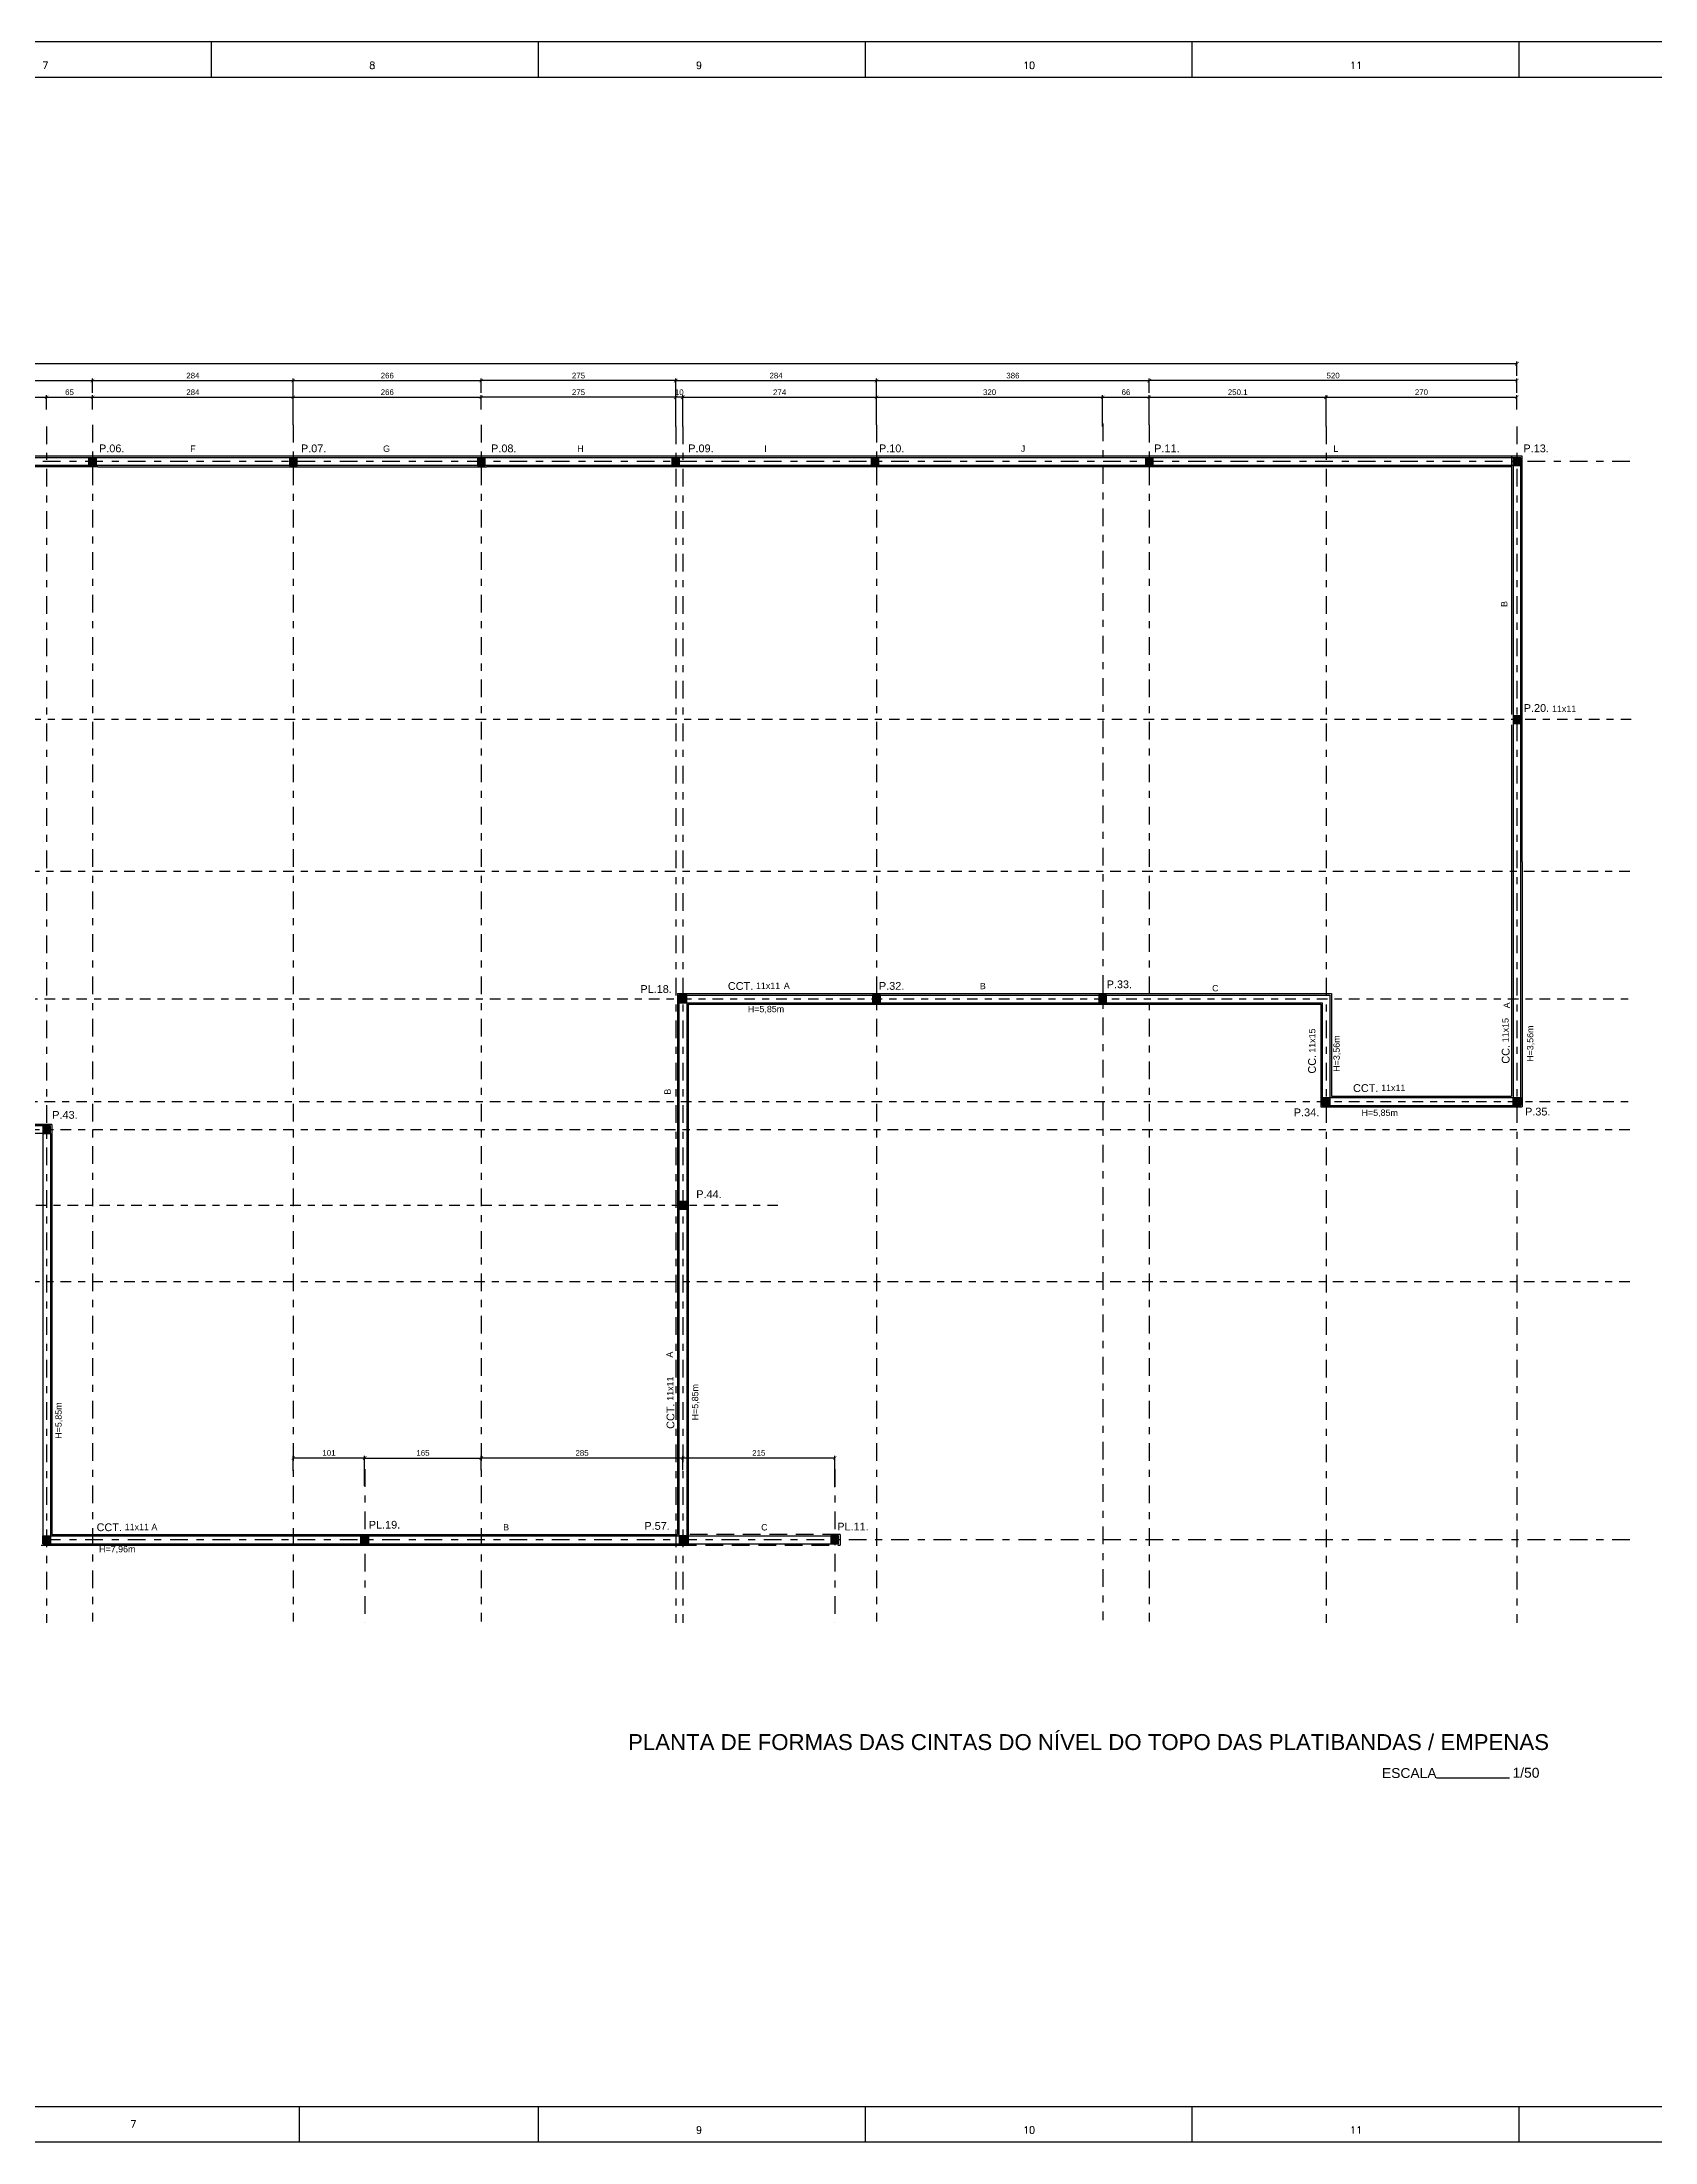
# Model space of a CAD drawing. Header units: millimetres. Extents: x 3659 to 4048, y 1324 to 1399.
# Drawn here: x 3925.89 to 3948.71, y 1360.95 to 1390.65 of the extents above; entities that cross this region are included whole.
import ezdxf
from ezdxf.enums import TextEntityAlignment as Align

# ---------------------------------------------------------------- set-up
doc = ezdxf.new("R2010")
doc.units = ezdxf.units.MM
for name, pattern in [('CENTER', [2, 1.25, -0.25, 0.25, -0.25]), ('DASHDOT', [1, 0.5, -0.25, 0, -0.25]), ('HIDDEN', [0.375, 0.25, -0.125])]:
    doc.linetypes.add(name, pattern=pattern)
for name, color, linetype in [('eixo', 1, 'CENTER'), ('Forma', 2, 'Continuous'), ('Hachura', 1, 'Continuous'), ('MATRIZ', 8, 'Continuous'), ('Moldura', 2, 'Continuous'), ('PILAR', 5, 'Continuous'), ('textcyan', 4, 'Continuous'), ('Texto 1', 2, 'Continuous'), ('Textos', 7, 'Continuous')]:
    doc.layers.add(name, color=color, linetype=linetype)
doc.styles.add('maloca 1', font='romans.shx')
doc.styles.add('ROMANS', font='arial.ttf')
doc.dimstyles.new('ESC-50JR', dxfattribs={"dimtxt": 0.1, "dimasz": 0.05, "dimexe": 0.03, "dimexo": 0, "dimgap": 0.03, "dimtad": 1, "dimlfac": 100, "dimdsep": 46, "dimtxsty": 'ROMANS', "dimblk1": 'DOTSMALL', "dimblk2": 'DOTSMALL', "dimsah": 1, "dimcen": 0.09, "dimclrd": 1, "dimclre": 1, "dimclrt": 2, "dimadec": 0, "dimazin": 0, "dimtfac": 1, "dimtdec": 4, "dimtmove": 0, "dimatfit": 3, "dimldrblk": 'DOTSMALL', "dimfxl": 0, "dimtolj": 1, "dimtzin": 0, "dimarcsym": 0})

# ---------------------------------------------------------------- blocks, each defined once
blk = doc.blocks.new('_ArchTick')
at = {"color": 0, "linetype": 'ByBlock', "const_width": 0.15}
blk.add_lwpolyline([(-0.5, -0.5), (0.5, 0.5)], dxfattribs=at)
blk = doc.blocks.new('*D250')
at = {"color": 1, "lineweight": -2, "transparency": 16777216}
for p, q in [((3925.955, 1385.451), (3925.955, 1385.654)), ((3925.955, 1385.624), (3926.605, 1385.624)), ((3926.605, 1385.451), (3926.605, 1385.654))]:
    blk.add_line(p, q, dxfattribs=at)
at = {"layer": 'DEFPOINTS', "color": 0, "transparency": 16777216}
for p in [(3926.605, 1385.624), (3925.955, 1385.451), (3926.605, 1385.451)]:
    blk.add_point(p, dxfattribs=at)
at = {"color": 1, "lineweight": -2, "transparency": 16777216, "xscale": 0.05, "yscale": 0.05, "zscale": 0.05, "rotation": 180}
blk.add_blockref('_ArchTick', (3925.955, 1385.624), dxfattribs=at)
at = {"color": 1, "lineweight": -2, "transparency": 16777216, "xscale": 0.05, "yscale": 0.05, "zscale": 0.05}
blk.add_blockref('_ArchTick', (3926.605, 1385.624), dxfattribs=at)
at = {"color": 2, "transparency": 16777216, "insert": (3926.28, 1385.695), "char_height": 0.08, "attachment_point": 5, "style": 'ROMANS'}
blk.add_mtext('\\A1;65', dxfattribs=at)
blk = doc.blocks.new('_DOTSMALL')
at = {"color": 0, "linetype": 'ByBlock', "const_width": 0.5}
blk.add_lwpolyline([(-0.0625, 0, 1), (0.0625, 0, 1)], format="xyb", close=True, dxfattribs=at)
blk = doc.blocks.new('*D251')
at = {"color": 1, "lineweight": -2, "transparency": 16777216}
for p, q in [((3926.605, 1385.451), (3926.605, 1385.654)), ((3926.605, 1385.624), (3929.445, 1385.624)), ((3929.445, 1385.443), (3929.445, 1385.654))]:
    blk.add_line(p, q, dxfattribs=at)
at = {"layer": 'DEFPOINTS', "color": 0, "transparency": 16777216}
for p in [(3929.445, 1385.624), (3926.605, 1385.451), (3929.445, 1385.443)]:
    blk.add_point(p, dxfattribs=at)
at = {"color": 1, "lineweight": -2, "transparency": 16777216, "xscale": 0.05, "yscale": 0.05, "zscale": 0.05, "rotation": 180}
blk.add_blockref('_ArchTick', (3926.605, 1385.624), dxfattribs=at)
at = {"color": 1, "lineweight": -2, "transparency": 16777216, "xscale": 0.05, "yscale": 0.05, "zscale": 0.05}
blk.add_blockref('_ArchTick', (3929.445, 1385.624), dxfattribs=at)
at = {"color": 2, "transparency": 16777216, "insert": (3928.025, 1385.695), "char_height": 0.08, "attachment_point": 5, "style": 'ROMANS'}
blk.add_mtext('\\A1;284', dxfattribs=at)
blk = doc.blocks.new('*D252')
at = {"color": 1, "lineweight": -2, "transparency": 16777216}
for p, q in [((3929.445, 1385.232), (3929.445, 1385.654)), ((3929.445, 1385.624), (3932.105, 1385.624)), ((3932.105, 1385.451), (3932.105, 1385.654))]:
    blk.add_line(p, q, dxfattribs=at)
at = {"layer": 'DEFPOINTS', "color": 0, "transparency": 16777216}
for p in [(3932.105, 1385.624), (3929.445, 1385.232), (3932.105, 1385.451)]:
    blk.add_point(p, dxfattribs=at)
at = {"color": 1, "lineweight": -2, "transparency": 16777216, "xscale": 0.05, "yscale": 0.05, "zscale": 0.05, "rotation": 180}
blk.add_blockref('_ArchTick', (3929.445, 1385.624), dxfattribs=at)
at = {"color": 1, "lineweight": -2, "transparency": 16777216, "xscale": 0.05, "yscale": 0.05, "zscale": 0.05}
blk.add_blockref('_ArchTick', (3932.105, 1385.624), dxfattribs=at)
at = {"color": 2, "transparency": 16777216, "insert": (3930.775, 1385.695), "char_height": 0.08, "attachment_point": 5, "style": 'ROMANS'}
blk.add_mtext('\\A1;266', dxfattribs=at)
blk = doc.blocks.new('*D253')
at = {"color": 1, "lineweight": -2, "transparency": 16777216}
for p, q in [((3932.105, 1385.451), (3932.105, 1385.654)), ((3934.855, 1385.624), (3932.105, 1385.624)), ((3934.855, 1385.212), (3934.855, 1385.654))]:
    blk.add_line(p, q, dxfattribs=at)
at = {"layer": 'DEFPOINTS', "color": 0, "transparency": 16777216}
for p in [(3932.105, 1385.624), (3932.105, 1385.451), (3934.855, 1385.212)]:
    blk.add_point(p, dxfattribs=at)
at = {"color": 1, "lineweight": -2, "transparency": 16777216, "xscale": 0.05, "yscale": 0.05, "zscale": 0.05, "rotation": 180}
blk.add_blockref('_ArchTick', (3932.105, 1385.624), dxfattribs=at)
at = {"color": 1, "lineweight": -2, "transparency": 16777216, "xscale": 0.05, "yscale": 0.05, "zscale": 0.05}
blk.add_blockref('_ArchTick', (3934.855, 1385.624), dxfattribs=at)
at = {"color": 2, "transparency": 16777216, "insert": (3933.48, 1385.695), "char_height": 0.08, "attachment_point": 5, "style": 'ROMANS'}
blk.add_mtext('\\A1;275', dxfattribs=at)
blk = doc.blocks.new('*D254')
at = {"color": 1, "lineweight": -2, "transparency": 16777216}
for p, q in [((3934.855, 1385.451), (3934.855, 1385.654)), ((3934.955, 1385.624), (3934.855, 1385.624)), ((3934.955, 1385.212), (3934.955, 1385.654))]:
    blk.add_line(p, q, dxfattribs=at)
at = {"layer": 'DEFPOINTS', "color": 0, "transparency": 16777216}
for p in [(3934.855, 1385.624), (3934.855, 1385.451), (3934.955, 1385.212)]:
    blk.add_point(p, dxfattribs=at)
at = {"color": 1, "lineweight": -2, "transparency": 16777216, "xscale": 0.05, "yscale": 0.05, "zscale": 0.05, "rotation": 180}
blk.add_blockref('_ArchTick', (3934.855, 1385.624), dxfattribs=at)
at = {"color": 1, "lineweight": -2, "transparency": 16777216, "xscale": 0.05, "yscale": 0.05, "zscale": 0.05}
blk.add_blockref('_ArchTick', (3934.955, 1385.624), dxfattribs=at)
at = {"color": 2, "transparency": 16777216, "insert": (3934.905, 1385.695), "char_height": 0.08, "attachment_point": 5, "style": 'ROMANS'}
blk.add_mtext('\\A1;10', dxfattribs=at)
blk = doc.blocks.new('*D255')
at = {"color": 1, "lineweight": -2, "transparency": 16777216}
for p, q in [((3940.895, 1385.212), (3940.895, 1385.654)), ((3940.895, 1385.624), (3941.555, 1385.624)), ((3941.555, 1385.451), (3941.555, 1385.654))]:
    blk.add_line(p, q, dxfattribs=at)
at = {"layer": 'DEFPOINTS', "color": 0, "transparency": 16777216}
for p in [(3941.555, 1385.624), (3940.895, 1385.212), (3941.555, 1385.451)]:
    blk.add_point(p, dxfattribs=at)
at = {"color": 1, "lineweight": -2, "transparency": 16777216, "xscale": 0.05, "yscale": 0.05, "zscale": 0.05, "rotation": 180}
blk.add_blockref('_ArchTick', (3940.895, 1385.624), dxfattribs=at)
at = {"color": 1, "lineweight": -2, "transparency": 16777216, "xscale": 0.05, "yscale": 0.05, "zscale": 0.05}
blk.add_blockref('_ArchTick', (3941.555, 1385.624), dxfattribs=at)
at = {"color": 2, "transparency": 16777216, "insert": (3941.225, 1385.695), "char_height": 0.08, "attachment_point": 5, "style": 'ROMANS'}
blk.add_mtext('\\A1;66', dxfattribs=at)
blk = doc.blocks.new('*D256')
at = {"color": 1, "lineweight": -2, "transparency": 16777216}
for p, q in [((3944.055, 1385.212), (3944.055, 1385.654)), ((3944.055, 1385.624), (3946.755, 1385.624)), ((3946.755, 1385.451), (3946.755, 1385.654))]:
    blk.add_line(p, q, dxfattribs=at)
at = {"layer": 'DEFPOINTS', "color": 0, "transparency": 16777216}
for p in [(3946.755, 1385.624), (3944.055, 1385.212), (3946.755, 1385.451)]:
    blk.add_point(p, dxfattribs=at)
at = {"color": 1, "lineweight": -2, "transparency": 16777216, "xscale": 0.05, "yscale": 0.05, "zscale": 0.05, "rotation": 180}
blk.add_blockref('_ArchTick', (3944.055, 1385.624), dxfattribs=at)
at = {"color": 1, "lineweight": -2, "transparency": 16777216, "xscale": 0.05, "yscale": 0.05, "zscale": 0.05}
blk.add_blockref('_ArchTick', (3946.755, 1385.624), dxfattribs=at)
at = {"color": 2, "transparency": 16777216, "insert": (3945.405, 1385.695), "char_height": 0.08, "attachment_point": 5, "style": 'ROMANS'}
blk.add_mtext('\\A1;270', dxfattribs=at)
blk = doc.blocks.new('*D257')
at = {"color": 1, "lineweight": -2, "transparency": 16777216}
for p, q in [((3934.955, 1385.433), (3934.955, 1385.654)), ((3934.955, 1385.624), (3937.695, 1385.624)), ((3937.695, 1385.232), (3937.695, 1385.654))]:
    blk.add_line(p, q, dxfattribs=at)
at = {"layer": 'DEFPOINTS', "color": 0, "transparency": 16777216}
for p in [(3937.695, 1385.624), (3934.955, 1385.433), (3937.695, 1385.232)]:
    blk.add_point(p, dxfattribs=at)
at = {"color": 1, "lineweight": -2, "transparency": 16777216, "xscale": 0.05, "yscale": 0.05, "zscale": 0.05, "rotation": 180}
blk.add_blockref('_ArchTick', (3934.955, 1385.624), dxfattribs=at)
at = {"color": 1, "lineweight": -2, "transparency": 16777216, "xscale": 0.05, "yscale": 0.05, "zscale": 0.05}
blk.add_blockref('_ArchTick', (3937.695, 1385.624), dxfattribs=at)
at = {"color": 2, "transparency": 16777216, "insert": (3936.325, 1385.694), "char_height": 0.08, "attachment_point": 5, "style": 'ROMANS'}
blk.add_mtext('\\A1;274', dxfattribs=at)
blk = doc.blocks.new('*D259')
at = {"color": 1, "lineweight": -2, "transparency": 16777216}
for p, q in [((3941.555, 1385.686), (3941.555, 1385.889)), ((3946.755, 1385.859), (3941.555, 1385.859)), ((3946.755, 1385.686), (3946.755, 1385.889))]:
    blk.add_line(p, q, dxfattribs=at)
at = {"layer": 'DEFPOINTS', "color": 0, "transparency": 16777216}
for p in [(3941.555, 1385.859), (3941.555, 1385.686), (3946.755, 1385.686)]:
    blk.add_point(p, dxfattribs=at)
at = {"color": 1, "lineweight": -2, "transparency": 16777216, "xscale": 0.05, "yscale": 0.05, "zscale": 0.05, "rotation": 180}
blk.add_blockref('_ArchTick', (3941.555, 1385.859), dxfattribs=at)
at = {"color": 1, "lineweight": -2, "transparency": 16777216, "xscale": 0.05, "yscale": 0.05, "zscale": 0.05}
blk.add_blockref('_ArchTick', (3946.755, 1385.859), dxfattribs=at)
at = {"color": 2, "transparency": 16777216, "insert": (3944.155, 1385.93), "char_height": 0.08, "attachment_point": 5, "style": 'ROMANS'}
blk.add_mtext('\\A1;520', dxfattribs=at)
blk = doc.blocks.new('*D269')
at = {"color": 1, "lineweight": -2, "transparency": 16777216}
for p, q in [((3941.555, 1385.232), (3941.555, 1385.654)), ((3941.555, 1385.624), (3944.055, 1385.624)), ((3944.055, 1385.451), (3944.055, 1385.654))]:
    blk.add_line(p, q, dxfattribs=at)
at = {"layer": 'DEFPOINTS', "color": 0, "transparency": 16777216}
for p in [(3944.055, 1385.624), (3941.555, 1385.232), (3944.055, 1385.451)]:
    blk.add_point(p, dxfattribs=at)
at = {"color": 1, "lineweight": -2, "transparency": 16777216, "xscale": 0.05, "yscale": 0.05, "zscale": 0.05, "rotation": 180}
blk.add_blockref('_ArchTick', (3941.555, 1385.624), dxfattribs=at)
at = {"color": 1, "lineweight": -2, "transparency": 16777216, "xscale": 0.05, "yscale": 0.05, "zscale": 0.05}
blk.add_blockref('_ArchTick', (3944.055, 1385.624), dxfattribs=at)
at = {"color": 2, "transparency": 16777216, "insert": (3942.805, 1385.695), "char_height": 0.08, "attachment_point": 5, "style": 'ROMANS'}
blk.add_mtext('\\A1;250.1', dxfattribs=at)
blk = doc.blocks.new('*D270')
at = {"color": 1, "lineweight": -2, "transparency": 16777216}
for p, q in [((3937.695, 1385.232), (3937.695, 1385.654)), ((3937.695, 1385.624), (3940.895, 1385.624)), ((3940.895, 1385.451), (3940.895, 1385.654))]:
    blk.add_line(p, q, dxfattribs=at)
at = {"layer": 'DEFPOINTS', "color": 0, "transparency": 16777216}
for p in [(3940.895, 1385.624), (3937.695, 1385.232), (3940.895, 1385.451)]:
    blk.add_point(p, dxfattribs=at)
at = {"color": 1, "lineweight": -2, "transparency": 16777216, "xscale": 0.05, "yscale": 0.05, "zscale": 0.05, "rotation": 180}
blk.add_blockref('_ArchTick', (3937.695, 1385.624), dxfattribs=at)
at = {"color": 1, "lineweight": -2, "transparency": 16777216, "xscale": 0.05, "yscale": 0.05, "zscale": 0.05}
blk.add_blockref('_ArchTick', (3940.895, 1385.624), dxfattribs=at)
at = {"color": 2, "transparency": 16777216, "insert": (3939.295, 1385.695), "char_height": 0.08, "attachment_point": 5, "style": 'ROMANS'}
blk.add_mtext('\\A1;320', dxfattribs=at)
blk = doc.blocks.new('*D271')
at = {"color": 1, "lineweight": -2, "transparency": 16777216}
for p, q in [((3922.827, 1385.212), (3922.827, 1385.654)), ((3922.827, 1385.624), (3925.955, 1385.624)), ((3925.955, 1385.451), (3925.955, 1385.654))]:
    blk.add_line(p, q, dxfattribs=at)
at = {"layer": 'DEFPOINTS', "color": 0, "transparency": 16777216}
for p in [(3925.955, 1385.624), (3922.827, 1385.212), (3925.955, 1385.451)]:
    blk.add_point(p, dxfattribs=at)
at = {"color": 1, "lineweight": -2, "transparency": 16777216, "xscale": 0.05, "yscale": 0.05, "zscale": 0.05, "rotation": 180}
blk.add_blockref('_ArchTick', (3922.827, 1385.624), dxfattribs=at)
at = {"color": 1, "lineweight": -2, "transparency": 16777216, "xscale": 0.05, "yscale": 0.05, "zscale": 0.05}
blk.add_blockref('_ArchTick', (3925.955, 1385.624), dxfattribs=at)
at = {"color": 2, "transparency": 16777216, "insert": (3924.391, 1385.695), "char_height": 0.08, "attachment_point": 5, "style": 'ROMANS'}
blk.add_mtext('\\A1;312.8', dxfattribs=at)
blk = doc.blocks.new('*D276')
at = {"color": 1, "lineweight": -2, "transparency": 16777216}
for p, q in [((3902.105, 1385.925), (3902.105, 1386.128)), ((3946.755, 1385.925), (3946.755, 1386.128)), ((3946.755, 1386.098), (3902.105, 1386.098))]:
    blk.add_line(p, q, dxfattribs=at)
at = {"layer": 'DEFPOINTS', "color": 0, "transparency": 16777216}
for p in [(3902.105, 1386.098), (3902.105, 1385.925), (3946.755, 1385.925)]:
    blk.add_point(p, dxfattribs=at)
at = {"color": 1, "lineweight": -2, "transparency": 16777216, "xscale": 0.05, "yscale": 0.05, "zscale": 0.05, "rotation": 180}
blk.add_blockref('_ArchTick', (3902.105, 1386.098), dxfattribs=at)
at = {"color": 1, "lineweight": -2, "transparency": 16777216, "xscale": 0.05, "yscale": 0.05, "zscale": 0.05}
blk.add_blockref('_ArchTick', (3946.755, 1386.098), dxfattribs=at)
at = {"color": 2, "transparency": 16777216, "insert": (3924.43, 1386.169), "char_height": 0.08, "attachment_point": 5, "style": 'ROMANS'}
blk.add_mtext('\\A1;4465', dxfattribs=at)
blk = doc.blocks.new('*D277')
at = {"color": 1, "lineweight": -2, "transparency": 16777216}
for p, q in [((3921.105, 1385.685), (3921.105, 1385.889)), ((3921.105, 1385.859), (3926.605, 1385.859)), ((3926.605, 1385.685), (3926.605, 1385.889))]:
    blk.add_line(p, q, dxfattribs=at)
at = {"layer": 'DEFPOINTS', "color": 0, "transparency": 16777216}
for p in [(3926.605, 1385.859), (3921.105, 1385.685), (3926.605, 1385.685)]:
    blk.add_point(p, dxfattribs=at)
at = {"color": 1, "lineweight": -2, "transparency": 16777216, "xscale": 0.05, "yscale": 0.05, "zscale": 0.05, "rotation": 180}
blk.add_blockref('_ArchTick', (3921.105, 1385.859), dxfattribs=at)
at = {"color": 1, "lineweight": -2, "transparency": 16777216, "xscale": 0.05, "yscale": 0.05, "zscale": 0.05}
blk.add_blockref('_ArchTick', (3926.605, 1385.859), dxfattribs=at)
at = {"color": 2, "transparency": 16777216, "insert": (3923.855, 1385.93), "char_height": 0.08, "attachment_point": 5, "style": 'ROMANS'}
blk.add_mtext('\\A1;550', dxfattribs=at)
blk = doc.blocks.new('*D278')
at = {"color": 1, "lineweight": -2, "transparency": 16777216}
for p, q in [((3926.605, 1385.685), (3926.605, 1385.889)), ((3926.605, 1385.859), (3929.445, 1385.859)), ((3929.445, 1385.678), (3929.445, 1385.889))]:
    blk.add_line(p, q, dxfattribs=at)
at = {"layer": 'DEFPOINTS', "color": 0, "transparency": 16777216}
for p in [(3929.445, 1385.859), (3926.605, 1385.685), (3929.445, 1385.678)]:
    blk.add_point(p, dxfattribs=at)
at = {"color": 1, "lineweight": -2, "transparency": 16777216, "xscale": 0.05, "yscale": 0.05, "zscale": 0.05, "rotation": 180}
blk.add_blockref('_ArchTick', (3926.605, 1385.859), dxfattribs=at)
at = {"color": 1, "lineweight": -2, "transparency": 16777216, "xscale": 0.05, "yscale": 0.05, "zscale": 0.05}
blk.add_blockref('_ArchTick', (3929.445, 1385.859), dxfattribs=at)
at = {"color": 2, "transparency": 16777216, "insert": (3928.025, 1385.93), "char_height": 0.08, "attachment_point": 5, "style": 'ROMANS'}
blk.add_mtext('\\A1;284', dxfattribs=at)
blk = doc.blocks.new('*D279')
at = {"color": 1, "lineweight": -2, "transparency": 16777216}
for p, q in [((3929.445, 1385.467), (3929.445, 1385.889)), ((3929.445, 1385.859), (3932.105, 1385.859)), ((3932.105, 1385.685), (3932.105, 1385.889))]:
    blk.add_line(p, q, dxfattribs=at)
at = {"layer": 'DEFPOINTS', "color": 0, "transparency": 16777216}
for p in [(3932.105, 1385.859), (3932.105, 1385.685), (3929.445, 1385.467)]:
    blk.add_point(p, dxfattribs=at)
at = {"color": 1, "lineweight": -2, "transparency": 16777216, "xscale": 0.05, "yscale": 0.05, "zscale": 0.05, "rotation": 180}
blk.add_blockref('_ArchTick', (3929.445, 1385.859), dxfattribs=at)
at = {"color": 1, "lineweight": -2, "transparency": 16777216, "xscale": 0.05, "yscale": 0.05, "zscale": 0.05}
blk.add_blockref('_ArchTick', (3932.105, 1385.859), dxfattribs=at)
at = {"color": 2, "transparency": 16777216, "insert": (3930.775, 1385.93), "char_height": 0.08, "attachment_point": 5, "style": 'ROMANS'}
blk.add_mtext('\\A1;266', dxfattribs=at)
blk = doc.blocks.new('*D280')
at = {"color": 1, "lineweight": -2, "transparency": 16777216}
for p, q in [((3932.105, 1385.685), (3932.105, 1385.889)), ((3934.855, 1385.859), (3932.105, 1385.859)), ((3934.855, 1385.447), (3934.855, 1385.889))]:
    blk.add_line(p, q, dxfattribs=at)
at = {"layer": 'DEFPOINTS', "color": 0, "transparency": 16777216}
for p in [(3932.105, 1385.859), (3932.105, 1385.685), (3934.855, 1385.447)]:
    blk.add_point(p, dxfattribs=at)
at = {"color": 1, "lineweight": -2, "transparency": 16777216, "xscale": 0.05, "yscale": 0.05, "zscale": 0.05, "rotation": 180}
blk.add_blockref('_ArchTick', (3932.105, 1385.859), dxfattribs=at)
at = {"color": 1, "lineweight": -2, "transparency": 16777216, "xscale": 0.05, "yscale": 0.05, "zscale": 0.05}
blk.add_blockref('_ArchTick', (3934.855, 1385.859), dxfattribs=at)
at = {"color": 2, "transparency": 16777216, "insert": (3933.48, 1385.93), "char_height": 0.08, "attachment_point": 5, "style": 'ROMANS'}
blk.add_mtext('\\A1;275', dxfattribs=at)
blk = doc.blocks.new('*D281')
at = {"color": 1, "lineweight": -2, "transparency": 16777216}
for p, q in [((3937.695, 1385.624), (3937.695, 1385.889)), ((3937.695, 1385.859), (3941.555, 1385.859)), ((3941.555, 1385.685), (3941.555, 1385.889))]:
    blk.add_line(p, q, dxfattribs=at)
at = {"layer": 'DEFPOINTS', "color": 0, "transparency": 16777216}
for p in [(3941.555, 1385.859), (3937.695, 1385.624), (3941.555, 1385.685)]:
    blk.add_point(p, dxfattribs=at)
at = {"color": 1, "lineweight": -2, "transparency": 16777216, "xscale": 0.05, "yscale": 0.05, "zscale": 0.05, "rotation": 180}
blk.add_blockref('_ArchTick', (3937.695, 1385.859), dxfattribs=at)
at = {"color": 1, "lineweight": -2, "transparency": 16777216, "xscale": 0.05, "yscale": 0.05, "zscale": 0.05}
blk.add_blockref('_ArchTick', (3941.555, 1385.859), dxfattribs=at)
at = {"color": 2, "transparency": 16777216, "insert": (3939.625, 1385.93), "char_height": 0.08, "attachment_point": 5, "style": 'ROMANS'}
blk.add_mtext('\\A1;386', dxfattribs=at)
blk = doc.blocks.new('*D282')
at = {"color": 1, "lineweight": -2, "transparency": 16777216}
for p, q in [((3934.855, 1385.668), (3934.855, 1385.889)), ((3934.855, 1385.859), (3937.695, 1385.859)), ((3937.695, 1385.467), (3937.695, 1385.889))]:
    blk.add_line(p, q, dxfattribs=at)
at = {"layer": 'DEFPOINTS', "color": 0, "transparency": 16777216}
for p in [(3937.695, 1385.859), (3934.855, 1385.668), (3937.695, 1385.467)]:
    blk.add_point(p, dxfattribs=at)
at = {"color": 1, "lineweight": -2, "transparency": 16777216, "xscale": 0.05, "yscale": 0.05, "zscale": 0.05, "rotation": 180}
blk.add_blockref('_ArchTick', (3934.855, 1385.859), dxfattribs=at)
at = {"color": 1, "lineweight": -2, "transparency": 16777216, "xscale": 0.05, "yscale": 0.05, "zscale": 0.05}
blk.add_blockref('_ArchTick', (3937.695, 1385.859), dxfattribs=at)
at = {"color": 2, "transparency": 16777216, "insert": (3936.275, 1385.93), "char_height": 0.08, "attachment_point": 5, "style": 'ROMANS'}
blk.add_mtext('\\A1;284', dxfattribs=at)
blk = doc.blocks.new('*D295')
at = {"color": 1, "lineweight": -2, "transparency": 16777216}
for p, q in [((3929.445, 1370.441), (3929.445, 1370.652)), ((3930.455, 1370.622), (3929.445, 1370.622)), ((3930.455, 1370.441), (3930.455, 1370.652))]:
    blk.add_line(p, q, dxfattribs=at)
at = {"layer": 'DEFPOINTS', "color": 0, "transparency": 16777216}
for p in [(3929.445, 1370.622), (3929.445, 1370.441), (3930.455, 1370.441)]:
    blk.add_point(p, dxfattribs=at)
at = {"color": 1, "lineweight": -2, "transparency": 16777216, "xscale": 0.05, "yscale": 0.05, "zscale": 0.05, "rotation": 180}
blk.add_blockref('_ArchTick', (3929.445, 1370.622), dxfattribs=at)
at = {"color": 1, "lineweight": -2, "transparency": 16777216, "xscale": 0.05, "yscale": 0.05, "zscale": 0.05}
blk.add_blockref('_ArchTick', (3930.455, 1370.622), dxfattribs=at)
at = {"color": 2, "transparency": 16777216, "insert": (3929.95, 1370.693), "char_height": 0.08, "attachment_point": 5, "style": 'ROMANS'}
blk.add_mtext('\\A1;101', dxfattribs=at)
blk = doc.blocks.new('*D296')
at = {"color": 1, "lineweight": -2, "transparency": 16777216}
for p, q in [((3930.455, 1370.23), (3930.455, 1370.652)), ((3930.455, 1370.622), (3932.105, 1370.622)), ((3932.105, 1370.449), (3932.105, 1370.652))]:
    blk.add_line(p, q, dxfattribs=at)
at = {"layer": 'DEFPOINTS', "color": 0, "transparency": 16777216}
for p in [(3932.105, 1370.622), (3932.105, 1370.449), (3930.455, 1370.23)]:
    blk.add_point(p, dxfattribs=at)
at = {"color": 1, "lineweight": -2, "transparency": 16777216, "xscale": 0.05, "yscale": 0.05, "zscale": 0.05, "rotation": 180}
blk.add_blockref('_ArchTick', (3930.455, 1370.622), dxfattribs=at)
at = {"color": 1, "lineweight": -2, "transparency": 16777216, "xscale": 0.05, "yscale": 0.05, "zscale": 0.05}
blk.add_blockref('_ArchTick', (3932.105, 1370.622), dxfattribs=at)
at = {"color": 2, "transparency": 16777216, "insert": (3931.28, 1370.693), "char_height": 0.08, "attachment_point": 5, "style": 'ROMANS'}
blk.add_mtext('\\A1;165', dxfattribs=at)
blk = doc.blocks.new('*D297')
at = {"color": 1, "lineweight": -2, "transparency": 16777216}
for p, q in [((3932.105, 1370.449), (3932.105, 1370.652)), ((3934.955, 1370.622), (3932.105, 1370.622)), ((3934.955, 1370.449), (3934.955, 1370.652))]:
    blk.add_line(p, q, dxfattribs=at)
at = {"layer": 'DEFPOINTS', "color": 0, "transparency": 16777216}
for p in [(3932.105, 1370.622), (3932.105, 1370.449), (3934.955, 1370.449)]:
    blk.add_point(p, dxfattribs=at)
at = {"color": 1, "lineweight": -2, "transparency": 16777216, "xscale": 0.05, "yscale": 0.05, "zscale": 0.05, "rotation": 180}
blk.add_blockref('_ArchTick', (3932.105, 1370.622), dxfattribs=at)
at = {"color": 1, "lineweight": -2, "transparency": 16777216, "xscale": 0.05, "yscale": 0.05, "zscale": 0.05}
blk.add_blockref('_ArchTick', (3934.955, 1370.622), dxfattribs=at)
at = {"color": 2, "transparency": 16777216, "insert": (3933.53, 1370.693), "char_height": 0.08, "attachment_point": 5, "style": 'ROMANS'}
blk.add_mtext('\\A1;285', dxfattribs=at)
blk = doc.blocks.new('*D288')
at = {"color": 1, "lineweight": -2, "transparency": 16777216}
for p, q in [((3934.955, 1370.449), (3934.955, 1370.652)), ((3937.105, 1370.622), (3934.955, 1370.622)), ((3937.105, 1370.21), (3937.105, 1370.652))]:
    blk.add_line(p, q, dxfattribs=at)
at = {"layer": 'DEFPOINTS', "color": 0, "transparency": 16777216}
for p in [(3934.955, 1370.622), (3934.955, 1370.449), (3937.105, 1370.21)]:
    blk.add_point(p, dxfattribs=at)
at = {"color": 1, "lineweight": -2, "transparency": 16777216, "xscale": 0.05, "yscale": 0.05, "zscale": 0.05, "rotation": 180}
blk.add_blockref('_ArchTick', (3934.955, 1370.622), dxfattribs=at)
at = {"color": 1, "lineweight": -2, "transparency": 16777216, "xscale": 0.05, "yscale": 0.05, "zscale": 0.05}
blk.add_blockref('_ArchTick', (3937.105, 1370.622), dxfattribs=at)
at = {"color": 2, "transparency": 16777216, "insert": (3936.03, 1370.693), "char_height": 0.08, "attachment_point": 5, "style": 'ROMANS'}
blk.add_mtext('\\A1;215', dxfattribs=at)

msp = doc.modelspace()

# ---------------------------------------------------------------- hatches: boundary and pattern name
at = {"layer": 'Hachura'}
for points in [[(3926.55039, 1384.769608), (3926.55039, 1384.659608), (3926.66039, 1384.659608), (3926.66039, 1384.769608)], [(3929.50039, 1384.769608), (3929.39039, 1384.769608), (3929.39039, 1384.659608), (3929.50039, 1384.659608)], [(3932.05039, 1384.769608), (3932.05039, 1384.659608), (3932.16039, 1384.659608), (3932.16039, 1384.769608)], [(3934.91039, 1384.769608), (3934.80039, 1384.769608), (3934.80039, 1384.659608), (3934.91039, 1384.659608)], [(3937.62059, 1384.659608), (3937.73059, 1384.659608), (3937.73059, 1384.769608), (3937.62059, 1384.769608)], [(3941.6097, 1384.769608), (3941.4997, 1384.769608), (3941.4997, 1384.659608), (3941.6097, 1384.659608)], [(3946.70039, 1384.769608), (3946.70039, 1384.659608), (3946.81039, 1384.659608), (3946.81039, 1384.769608)], [(3946.81039, 1381.119608), (3946.70039, 1381.119608), (3946.70039, 1381.009608), (3946.81039, 1381.009608)], [(3935.01039, 1377.169608), (3934.90039, 1377.169608), (3934.90039, 1377.059608), (3935.01039, 1377.059608)], [(3937.75039, 1377.169608), (3937.64039, 1377.169608), (3937.64039, 1377.059608), (3937.75039, 1377.059608)], [(3940.95039, 1377.169608), (3940.84039, 1377.169608), (3940.84039, 1377.059608), (3940.95039, 1377.059608)], [(3944.00039, 1375.609608), (3944.00039, 1375.719608), (3944.11039, 1375.719608), (3944.11039, 1375.609608)], [(3946.70039, 1375.609608), (3946.70039, 1375.719608), (3946.81039, 1375.719608), (3946.81039, 1375.609608)], [(3925.90039, 1375.319608), (3925.90039, 1375.209608), (3926.01039, 1375.209608), (3926.01039, 1375.319608)], [(3934.90039, 1374.249608), (3934.90039, 1374.139608), (3935.01039, 1374.139608), (3935.01039, 1374.249608)], [(3925.90039, 1369.409608), (3925.90039, 1369.519608), (3926.01039, 1369.519608), (3926.01039, 1369.409608)], [(3930.40039, 1369.409608), (3930.40039, 1369.519608), (3930.51039, 1369.519608), (3930.51039, 1369.409608)], [(3934.902265, 1369.409608), (3935.012265, 1369.409608), (3935.012265, 1369.519608), (3934.902265, 1369.519608)], [(3937.16039, 1369.519608), (3937.05039, 1369.519608), (3937.05039, 1369.409608), (3937.16039, 1369.409608)]]:
    msp.add_hatch(color=1, dxfattribs=at).paths.add_polyline_path(points)

# ---------------------------------------------------------------- linework, layer by layer
msp.add_line((3946.649661, 1366.094608), (3945.616178, 1366.094608))
at = {"layer": 'eixo', "linetype": 'DASHDOT', "ltscale": 0.5}
for p, q in [((3925.95539, 1385.21191), (3925.95539, 1368.289608)), ((3926.60539, 1385.23191), (3926.60539, 1368.309608)), ((3929.44539, 1385.23191), (3929.44539, 1368.309608)), ((3932.10539, 1385.23191), (3932.10539, 1368.309608)), ((3934.85539, 1385.21191), (3934.85539, 1368.289608)), ((3934.95539, 1385.21191), (3934.95539, 1368.289608)), ((3937.69539, 1385.23191), (3937.69539, 1368.309608)), ((3940.89539, 1385.25191), (3940.89539, 1368.329608)), ((3941.5547, 1385.23191), (3941.5547, 1368.309608)), ((3944.05539, 1385.21191), (3944.05539, 1368.289608)), ((3946.75539, 1385.21191), (3946.75539, 1368.289608)), ((3948.353077, 1384.714608), (3901.626726, 1384.714608)), ((3930.45539, 1370.4662), (3930.45539, 1368.289608)), ((3937.10539, 1370.4662), (3937.10539, 1368.289608)), ((3948.353077, 1369.464608), (3901.523967, 1369.464608))]:
    msp.add_line(p, q, dxfattribs=at)
at = {"layer": 'eixo', "linetype": 'DASHDOT', "ltscale": 0.3}
for p, q in [((3948.373077, 1381.064608), (3901.646726, 1381.064608)), ((3948.353077, 1378.914608), (3901.626726, 1378.914608)), ((3901.626726, 1377.114608), (3948.353077, 1377.114608)), ((3901.626726, 1375.664608), (3948.353077, 1375.664608)), ((3948.353077, 1375.264608), (3901.626726, 1375.264608)), ((3936.302181, 1374.194608), (3900.976228, 1374.194608)), ((3948.353077, 1373.114608), (3901.626726, 1373.114608))]:
    msp.add_line(p, q, dxfattribs=at)
at = {"layer": 'Forma', "linetype": 'Continuous', "ltscale": 0.5}
for p, q in [((3946.81039, 1384.769608), (3906.30039, 1384.769608)), ((3941.63039, 1384.659608), (3906.41039, 1384.659608)), ((3946.70039, 1384.659608), (3941.63039, 1384.659608)), ((3946.70039, 1384.659608), (3946.70039, 1375.719608)), ((3946.81039, 1375.609608), (3946.81039, 1384.769608)), ((3934.90039, 1377.169608), (3934.90039, 1369.519608)), ((3934.90039, 1377.169608), (3944.11039, 1377.169608)), ((3935.01039, 1377.059608), (3935.01039, 1369.409608)), ((3935.01039, 1377.059608), (3944.00039, 1377.059608)), ((3944.00039, 1377.059608), (3944.00039, 1375.609608)), ((3944.11039, 1377.169608), (3944.11039, 1375.719608)), ((3944.11039, 1375.719608), (3946.70039, 1375.719608)), ((3944.00039, 1375.609608), (3946.81039, 1375.609608)), ((3925.90039, 1375.319608), (3915.71039, 1375.319608)), ((3925.90039, 1375.209608), (3915.71039, 1375.209608)), ((3925.90039, 1375.209608), (3925.90039, 1369.409608)), ((3926.01039, 1375.209608), (3926.01039, 1369.409608)), ((3926.01039, 1369.519608), (3937.05039, 1369.519608)), ((3925.90039, 1369.409608), (3937.05039, 1369.409608))]:
    msp.add_line(p, q, dxfattribs=at)
at = {"layer": 'MATRIZ'}
for p, q in [((3946.68039, 1384.789608), (3906.28039, 1384.789608)), ((3926.68039, 1384.639608), (3923.93039, 1384.639608)), ((3926.68039, 1384.639608), (3932.18039, 1384.639608)), ((3934.93039, 1384.639608), (3932.18039, 1384.639608)), ((3941.63039, 1384.639608), (3934.93039, 1384.639608)), ((3946.68039, 1384.639608), (3941.63039, 1384.639608)), ((3946.83039, 1384.789608), (3946.68039, 1384.789608)), ((3946.68039, 1384.789608), (3946.68039, 1381.139608)), ((3946.83039, 1379.054608), (3946.83039, 1384.789608)), ((3946.68039, 1380.989608), (3946.68039, 1375.739608)), ((3946.83039, 1379.054608), (3946.83039, 1375.589608)), ((3934.88039, 1377.189608), (3934.88039, 1371.024608)), ((3934.88039, 1377.189608), (3940.88039, 1377.189608)), ((3940.88039, 1377.189608), (3944.13039, 1377.189608)), ((3944.13039, 1377.189608), (3944.13039, 1375.739608)), ((3935.03039, 1377.039608), (3935.03039, 1371.024608)), ((3935.03039, 1377.039608), (3943.98039, 1377.039608)), ((3943.98039, 1377.039608), (3943.98039, 1375.589608)), ((3944.13039, 1375.739608), (3945.48039, 1375.739608)), ((3945.48039, 1375.739608), (3946.68039, 1375.739608)), ((3943.98039, 1375.589608), (3946.83039, 1375.589608)), ((3926.03039, 1375.339608), (3923.08039, 1375.339608)), ((3926.03039, 1375.339608), (3926.03039, 1371.223008)), ((3926.03039, 1371.223008), (3926.03039, 1369.539608)), ((3934.88039, 1371.024608), (3934.88039, 1369.539608)), ((3935.03039, 1371.024608), (3935.03039, 1369.389608)), ((3926.03039, 1369.539608), (3934.88039, 1369.539608)), ((3937.18039, 1369.539608), (3937.18039, 1369.389608)), ((3925.88039, 1369.389608), (3927.68039, 1369.389608)), ((3927.68039, 1369.389608), (3935.03039, 1369.389608))]:
    msp.add_line(p, q, dxfattribs=at)
at = {"layer": 'MATRIZ', "linetype": 'HIDDEN'}
for p, q in [((3937.18039, 1369.539608), (3935.03039, 1369.539608)), ((3925.90039, 1369.389608), (3937.18039, 1369.389608))]:
    msp.add_line(p, q, dxfattribs=at)
at = {"layer": 'Moldura', "color": 1}
for p, q in [((3928.283597, 1390.648453), (3928.283597, 1390.148453)), ((3932.908597, 1390.648453), (3932.908597, 1390.148453)), ((3937.533597, 1390.648453), (3937.533597, 1390.148453)), ((3942.158597, 1390.648453), (3942.158597, 1390.148453)), ((3946.783597, 1390.648453), (3946.783597, 1390.148453)), ((3929.528914, 1361.448453), (3929.528914, 1360.948453)), ((3932.908597, 1361.448453), (3932.908597, 1360.948453)), ((3937.533597, 1361.448453), (3937.533597, 1360.948453)), ((3942.158597, 1361.448453), (3942.158597, 1360.948453)), ((3946.783597, 1361.448453), (3946.783597, 1360.948453))]:
    msp.add_line(p, q, dxfattribs=at)
msp.add_lwpolyline([(3895.533597, 1360.948453), (3960.658597, 1360.948453), (3960.658597, 1390.648453), (3895.533597, 1390.648453)], close=True, dxfattribs=at)
at = {"layer": 'Moldura', "color": 6}
msp.add_lwpolyline([(3896.783597, 1361.448453), (3960.158597, 1361.448453), (3960.158597, 1390.148453), (3896.783597, 1390.148453)], close=True, dxfattribs=at)
at = {"layer": 'PILAR'}
for points in [[(3926.66039, 1384.659608), (3926.66039, 1384.769608), (3926.55039, 1384.769608), (3926.55039, 1384.659608)], [(3929.39039, 1384.659608), (3929.50039, 1384.659608), (3929.50039, 1384.769608), (3929.39039, 1384.769608)], [(3932.16039, 1384.659608), (3932.16039, 1384.769608), (3932.05039, 1384.769608), (3932.05039, 1384.659608)], [(3934.80039, 1384.659608), (3934.91039, 1384.659608), (3934.91039, 1384.769608), (3934.80039, 1384.769608)], [(3937.73059, 1384.769608), (3937.62059, 1384.769608), (3937.62059, 1384.659608), (3937.73059, 1384.659608)], [(3941.4997, 1384.659608), (3941.6097, 1384.659608), (3941.6097, 1384.769608), (3941.4997, 1384.769608)], [(3946.81039, 1384.659608), (3946.81039, 1384.769608), (3946.70039, 1384.769608), (3946.70039, 1384.659608)], [(3946.70039, 1381.009608), (3946.81039, 1381.009608), (3946.81039, 1381.119608), (3946.70039, 1381.119608)], [(3934.90039, 1377.059608), (3935.01039, 1377.059608), (3935.01039, 1377.169608), (3934.90039, 1377.169608)], [(3937.64039, 1377.059608), (3937.75039, 1377.059608), (3937.75039, 1377.169608), (3937.64039, 1377.169608)], [(3940.84039, 1377.059608), (3940.95039, 1377.059608), (3940.95039, 1377.169608), (3940.84039, 1377.169608)], [(3944.11039, 1375.719608), (3944.11039, 1375.609608), (3944.00039, 1375.609608), (3944.00039, 1375.719608)], [(3946.81039, 1375.719608), (3946.81039, 1375.609608), (3946.70039, 1375.609608), (3946.70039, 1375.719608)], [(3926.01039, 1375.209608), (3926.01039, 1375.319608), (3925.90039, 1375.319608), (3925.90039, 1375.209608)], [(3935.01039, 1374.139608), (3935.01039, 1374.249608), (3934.90039, 1374.249608), (3934.90039, 1374.139608)], [(3926.01039, 1369.519608), (3926.01039, 1369.409608), (3925.90039, 1369.409608), (3925.90039, 1369.519608)], [(3930.51039, 1369.519608), (3930.51039, 1369.409608), (3930.40039, 1369.409608), (3930.40039, 1369.519608)], [(3935.012265, 1369.519608), (3934.902265, 1369.519608), (3934.902265, 1369.409608), (3935.012265, 1369.409608)], [(3937.05039, 1369.409608), (3937.16039, 1369.409608), (3937.16039, 1369.519608), (3937.05039, 1369.519608)]]:
    msp.add_lwpolyline(points, close=True, dxfattribs=at)

# ---------------------------------------------------------------- texts
at = {"layer": 'Moldura', "color": 1, "style": 'maloca 1'}
for s, p in [('7', (3925.893576, 1390.269657)), ('8', (3930.518576, 1390.269657)), ('9', (3935.143576, 1390.269657)), ('10', (3939.768576, 1390.269657)), ('11', (3944.393576, 1390.269657)), ('7', (3927.138893, 1361.154388)), ('9', (3935.143576, 1361.069657)), ('10', (3939.768576, 1361.069657)), ('11', (3944.393576, 1361.069657))]:
    msp.add_text(s, height=0.1, dxfattribs=at).set_placement(p)
at = {"layer": 'textcyan', "linetype": 'Continuous', "insert": (3940.695122, 1366.48897), "char_height": 0.225, "attachment_point": 8, "style": 'ROMANS'}
msp.add_mtext('PLANTA DE FORMAS DAS CINTAS DO NÍVEL DO TOPO DAS PLATIBANDAS / EMPENAS', dxfattribs=at)
at = {"layer": 'Texto 1', "style": 'ROMANS'}
for s, p in [('ESCALA', (3944.846431, 1366.096268)), ('1/50', (3946.693156, 1366.100276))]:
    msp.add_text(s, height=0.14, dxfattribs=at).set_placement(p)
at = {"layer": 'Textos', "color": 3, "style": 'ROMANS'}
for s, p in [('P.06.', (3927.056269, 1384.84622)), ('P.07.', (3929.912578, 1384.84622)), ('P.08.', (3932.602812, 1384.84622)), ('P.09.', (3935.391396, 1384.84622)), ('P.10.', (3938.089711, 1384.84622)), ('P.11.', (3941.982704, 1384.84622)), ('P.13.', (3947.206199, 1384.84622)), ('P.20.', (3947.210904, 1381.174185)), ('PL.18.', (3934.800089, 1377.199692)), ('CCT.', (3935.951573, 1377.242614)), ('P.32.', (3938.088745, 1377.243518)), ('P.33.', (3941.310389, 1377.266187)), ('CCT.', (3944.795565, 1375.798613)), ('P.43.', (3926.394431, 1375.419844)), ('P.34.', (3943.958378, 1375.455603)), ('P.35.', (3947.229355, 1375.466347)), ('P.44.', (3935.50482, 1374.298607)), ('P.44.', (3935.50482, 1374.298607)), ('CCT.', (3927.021469, 1369.587547)), ('PL.19.', (3930.957414, 1369.623268)), ('P.57.', (3934.771241, 1369.606891)), ('PL.11.', (3937.585081, 1369.597459))]:
    msp.add_text(s, height=0.11, dxfattribs=at).set_placement(p, align=Align.RIGHT)
at = {"layer": 'Textos', "color": 2, "style": 'ROMANS'}
for s, p in [('F', (3927.985737, 1384.851995)), ('G', (3930.715791, 1384.851995)), ('H', (3933.462156, 1384.851995)), ('I', (3936.106938, 1384.851995)), ('J', (3939.73773, 1384.851995)), ('L', (3944.158697, 1384.851995)), ('11x11', (3947.251436, 1381.172672)), ('11x11', (3935.99075, 1377.25654)), ('A', (3936.384505, 1377.25654)), ('B', (3939.157803, 1377.252273)), ('C', (3942.443196, 1377.221682)), ('H=5,85m', (3935.875502, 1376.926328)), ('11x11', (3944.834742, 1375.81254)), ('H=5,85m', (3944.557502, 1375.460879)), ('11x11 A', (3927.060646, 1369.601473)), ('B', (3932.414307, 1369.597246)), ('C', (3936.064041, 1369.597246)), ('H=7,96m', (3926.698259, 1369.289027))]:
    msp.add_text(s, height=0.09, dxfattribs=at).set_placement(p)
for s, p in [('B', (3946.620664, 1382.658492)), ('A', (3946.656734, 1376.982049)), ('11x15', (3943.903838, 1376.353805)), ('11x15', (3946.636803, 1376.502553)), ('H=3,56m', (3946.988464, 1376.225314)), ('H=3,56m', (3944.249169, 1376.085127)), ('B', (3934.784735, 1375.761444)), ('A', (3934.814874, 1372.042154)), ('11x11', (3934.82214, 1371.431606)), ('H=5,85m', (3935.173801, 1371.154366)), ('H=5,85m', (3926.16838, 1370.894224))]:
    msp.add_text(s, height=0.09, rotation=90, dxfattribs=at).set_placement(p)
at = {"layer": 'Textos', "color": 3, "style": 'ROMANS'}
for s, p in [('CC.', (3943.911434, 1376.323189)), ('CC.', (3946.65073, 1376.463376)), ('CCT.', (3934.836066, 1371.392429))]:
    msp.add_text(s, height=0.11, rotation=90, dxfattribs=at).set_placement(p, align=Align.RIGHT)

# ---------------------------------------------------------------- dimensions: what is measured, and where the dimension line sits
for base, p1, p2, picture, middle in [((3902.10539, 1386.097941), (3946.75539, 1385.924588), (3902.10539, 1385.924588), '*D276', (3924.43039, 1386.168787)), ((3926.60539, 1385.858739), (3921.10539, 1385.685387), (3926.60539, 1385.685387), '*D277', (3923.85539, 1385.929585)), ((3929.44539, 1385.858739), (3926.60539, 1385.685387), (3929.44539, 1385.677701), '*D278', (3928.02539, 1385.929585)), ((3932.10539, 1385.858739), (3929.44539, 1385.466663), (3932.10539, 1385.685387), '*D279', (3930.77539, 1385.929585)), ((3932.10539, 1385.858739), (3934.85539, 1385.446663), (3932.10539, 1385.685387), '*D280', (3933.48039, 1385.929585)), ((3937.69539, 1385.858739), (3934.85539, 1385.667701), (3937.69539, 1385.466663), '*D282', (3936.27539, 1385.929585)), ((3941.55539, 1385.858739), (3937.69539, 1385.623987), (3941.55539, 1385.685387), '*D281', (3939.62539, 1385.929612)), ((3941.55539, 1385.859429), (3946.75539, 1385.686076), (3941.55539, 1385.686076), '*D259', (3944.15539, 1385.930274)), ((3925.95539, 1385.623987), (3922.827421, 1385.21191), (3925.95539, 1385.450634), '*D271', (3924.391405, 1385.69486)), ((3926.60539, 1385.623987), (3925.95539, 1385.450634), (3926.60539, 1385.450634), '*D250', (3926.28039, 1385.694832)), ((3929.44539, 1385.623987), (3926.60539, 1385.450634), (3929.44539, 1385.442948), '*D251', (3928.02539, 1385.694832)), ((3932.10539, 1385.623987), (3929.44539, 1385.23191), (3932.10539, 1385.450634), '*D252', (3930.77539, 1385.694832)), ((3932.10539, 1385.623987), (3934.85539, 1385.21191), (3932.10539, 1385.450634), '*D253', (3933.48039, 1385.694832)), ((3937.69539, 1385.623987), (3934.95539, 1385.432948), (3937.69539, 1385.23191), '*D257', (3936.32539, 1385.69415)), ((3940.89539, 1385.623987), (3937.69539, 1385.23191), (3940.89539, 1385.450634), '*D270', (3939.29539, 1385.69486)), ((3941.55539, 1385.623987), (3940.89539, 1385.21191), (3941.55539, 1385.450634), '*D255', (3941.22539, 1385.694832)), ((3944.05539, 1385.623987), (3941.5547, 1385.23191), (3944.05539, 1385.450634), '*D269', (3942.805045, 1385.694832)), ((3946.75539, 1385.623987), (3944.05539, 1385.21191), (3946.75539, 1385.450634), '*D256', (3945.40539, 1385.694832)), ((3929.44539, 1370.622024), (3930.45539, 1370.440986), (3929.44539, 1370.440986), '*D295', (3929.95039, 1370.69287)), ((3932.10539, 1370.622024), (3930.45539, 1370.229947), (3932.10539, 1370.448671), '*D296', (3931.28039, 1370.69287)), ((3932.10539, 1370.622024), (3934.95539, 1370.448671), (3932.10539, 1370.448671), '*D297', (3933.53039, 1370.69287)), ((3934.95539, 1370.622024), (3937.10539, 1370.209947), (3934.95539, 1370.448671), '*D288', (3936.03039, 1370.69287))]:
    dim = msp.add_linear_dim(base=base, p1=p1, p2=p2, dimstyle='ESC-50JR', override={"dimtxt": 0.08, "dimdec": 1, "dimblk1": 'ArchTick', "dimblk2": 'ArchTick', "dimtmove": 1, "dimfxl": 0.18})
    dim.commit()
    dim.dimension.update_dxf_attribs({"geometry": picture, "text_midpoint": middle})
dim = msp.add_linear_dim(base=(3934.85539, 1385.623987), p1=(3934.95539, 1385.21191), p2=(3934.85539, 1385.450634), dimstyle='ESC-50JR', override={"dimtxt": 0.08, "dimdec": 1, "dimblk1": 'ArchTick', "dimblk2": 'ArchTick', "dimtmove": 1, "dimfxl": 0.18})
dim.commit()
dim.dimension.update_dxf_attribs({"geometry": '*D254', "text_midpoint": (3934.90539, 1385.623987), "dimtype": 160})

doc.saveas('drawing.dxf')
